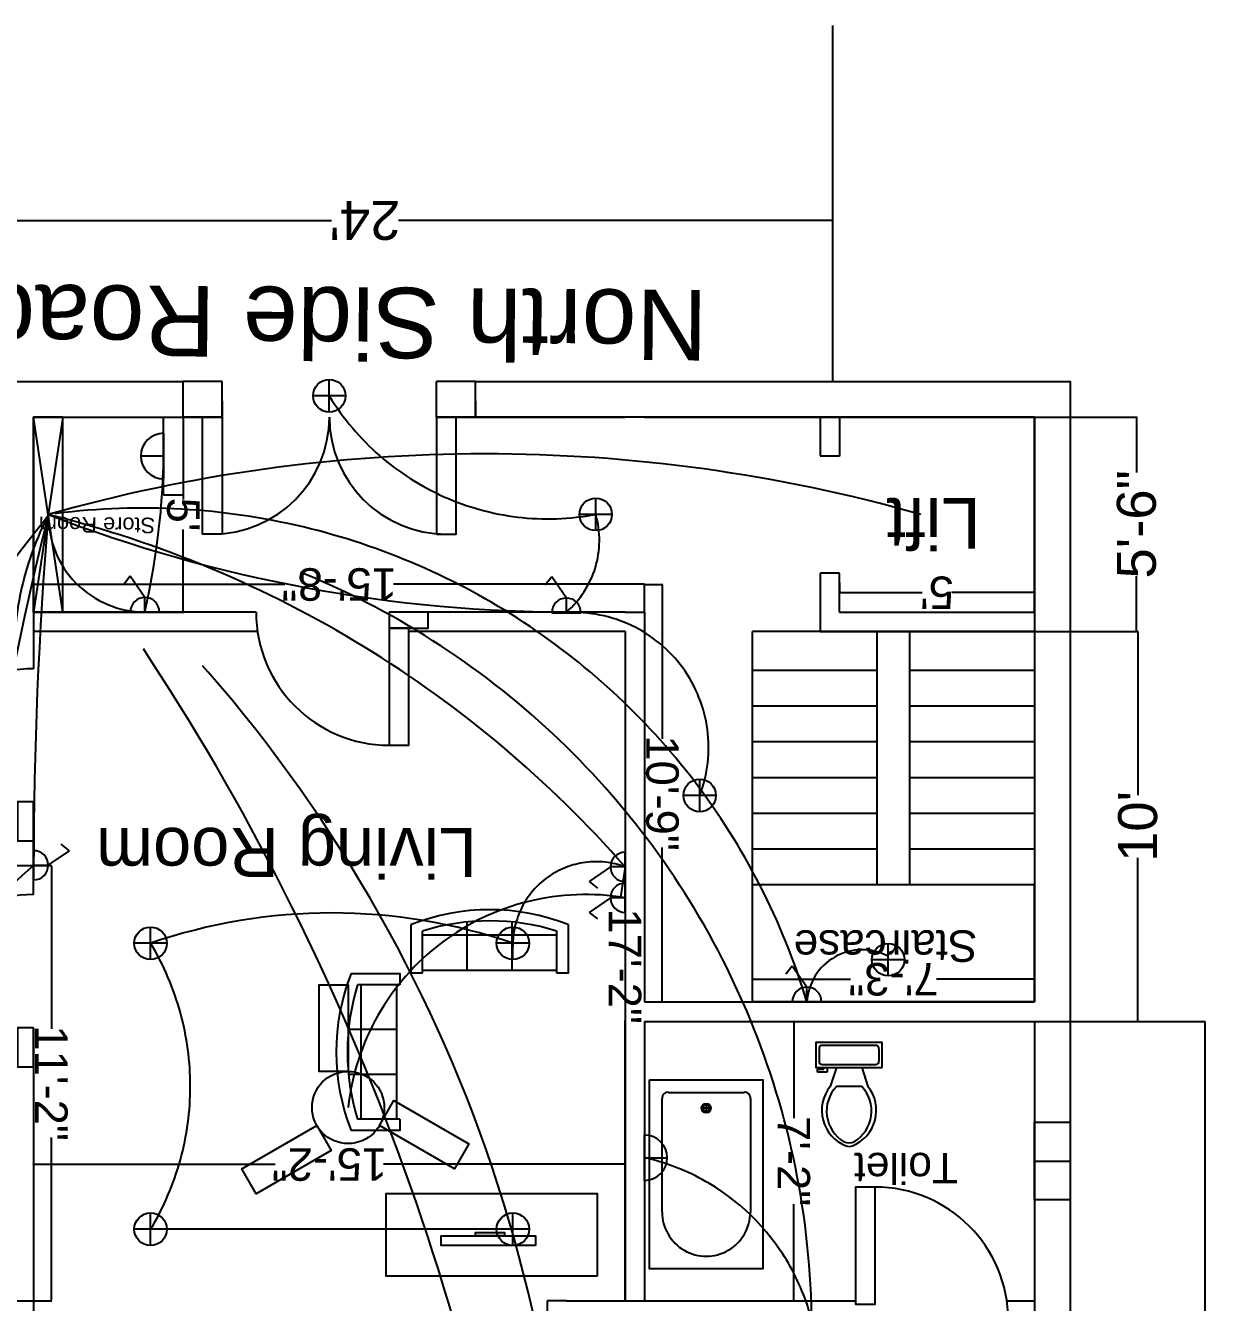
# Model space of a CAD drawing. Header units: inches. Extents: x 873 to 2018, y 638 to 1230.
# Drawn here: x 1094.1 to 1464.9, y 837.5 to 1230.5 of the extents above; entities that cross this region are included whole.
import ezdxf

# ---------------------------------------------------------------- set-up
doc = ezdxf.new("R2010")
doc.units = ezdxf.units.IN
doc.header["$MEASUREMENT"] = 0
doc.linetypes.add('ACAD_ISO03W100', pattern=[30, 12, -18])
doc.layers.get('0').update_dxf_attribs({"color": 244})
for name, color, linetype, lineweight in [('furniture', 254, 'Continuous', 25), ('Layer2', 7, 'Continuous', 25), ('window', 150, 'Continuous', 25)]:
    doc.layers.add(name, color=color, linetype=linetype, lineweight=lineweight)
for name, color, linetype in [('Layer1', 13, 'Continuous'), ('Layer3', 131, 'Continuous'), ('lift', 21, 'Continuous'), ('stair', 211, 'Continuous'), ('wire', 10, 'Continuous')]:
    doc.layers.add(name, color=color, linetype=linetype)
doc.styles.get("Standard").update_dxf_attribs({"font": 'arial.ttf'})
doc.dimstyles.get("Standard").update_dxf_attribs({"dimtxt": 24, "dimasz": 0.18, "dimexe": 0.18, "dimexo": 0.0625, "dimgap": 0, "dimtad": 0, "dimtoh": 1, "dimdec": 0, "dimzin": 0, "dimdsep": 46, "dimlunit": 4, "dimtxsty": 'Standard', "dimcen": 0.09, "dimclrt": 130, "dimadec": 0, "dimazin": 0, "dimtfac": 1, "dimtdec": 0, "dimtofl": 0, "dimtmove": 0, "dimatfit": 3, "dimfxl": 1, "dimtolj": 1, "dimtzin": 0, "dimarcsym": 0})

# ---------------------------------------------------------------- blocks, each defined once
blk = doc.blocks.new('Sofa - Roundback 7 ft.')
at = {"linetype": 'Continuous'}
for p, q in [((-12.00002, -32.4421), (-12.00003, -6.5971)), ((11.99997, -32.4421), (11.99998, -6.5971)), ((-36.000027, -34), (-36.000027, -11.4696)), ((-35.999844, -13.3819), (35.9998, -13.3819)), ((35.99998, -34), (35.99998, -11.4696)), ((-36.000027, -32.4421), (35.99998, -32.4421))]:
    blk.add_line(p, q, dxfattribs=at)
for points in [[(-36.000027, -34), (-42.000027, -34), (-42.000027, -8)], [(41.99998, -8), (41.99998, -34), (35.99998, -34)]]:
    blk.add_lwpolyline(points, dxfattribs=at)
for centre, radius, start, end in [((0, -114.25), 114.25, 68.43141, 111.5686), ((-0.00001, -127.1968), 121.1968, 72.72033, 107.2797)]:
    blk.add_arc(centre, radius, start, end, dxfattribs=at)
blk = doc.blocks.new('Bath Tub - 26 x 60 in.')
for p, q in [((8, -18), (10, -18)), ((9, -17), (9, -19))]:
    blk.add_line(p, q)
blk.add_lwpolyline([(0, -36), (0, 0), (60, 0), (60, -36)], close=True)
for points in [[(6, -4), (42, -4)], [(4, -30), (4, -6)], [(42, -32), (6, -32)]]:
    blk.add_lwpolyline(points)
for radius in [1.5, 1]:
    blk.add_circle((9, -18), radius)
for centre, radius, start, end in [((5.75, -5.75), 1.77, 81.8699, 188.1301), ((42, -18), 14, 270, 90), ((5.75, -30.25), 1.77, 171.8699, 278.1301)]:
    blk.add_arc(centre, radius, start, end)
blk = doc.blocks.new('Toilet - top')
for p, q in [((9.5, -6), (9.5, -2)), ((-8, -8.5), (-8, -8)), ((-7, -8), (-7, -9.5)), ((-4, -8), (-6, -14)), ((4, -8), (6, -14)), ((-10, -8.5), (-8, -8.5)), ((-10, -9.5), (-10, -8.5)), ((-7, -9.5), (-10, -9.5)), ((4, -14), (-4, -14))]:
    blk.add_line(p, q)
blk.add_lwpolyline([(10.5, -8), (10.5, 0), (-10.5, 0), (-10.5, -8)], close=True)
for points in [[(-9.5, -2), (-9.5, -6)], [(8.5, -1), (-8.5, -1)], [(-8.5, -7), (8.5, -7)]]:
    blk.add_lwpolyline(points)
for centre, radius, start, end in [((-8.62, -1.88), 0.884, 81.8699, 188.1301), ((8.62, -1.88), 0.884, 351.8699, 98.1301), ((-8.62, -6.12), 0.884, 171.8699, 278.1301), ((8.62, -6.12), 0.884, 261.8699, 8.1301), ((3.52, -21.58), 12.17, 141.4691, 247.9714), ((4.2, -21.82), 11.33, 136.3677, 238.9468), ((-3.52, -21.58), 12.17, 292.0284, 38.5307), ((-4.2, -21.82), 11.33, 301.053, 43.6321), ((0, -27.88), 4, 245.7318, 294.2682), ((0, -29), 4, 254.8605, 285.1395)]:
    blk.add_arc(centre, radius, start, end)
blk = doc.blocks.new('*D10')
at = {"layer": 'Defpoints', "color": 0, "linetype": 'Continuous', "ltscale": 5, "transparency": 16777216}
for p in [(1090.56, 971.95), (1102, 971.95), (1090.56, 837.95)]:
    blk.add_point(p, dxfattribs=at)
at = {"layer": 'furniture', "color": 0, "linetype": 'Continuous', "lineweight": -2, "ltscale": 5, "transparency": 16777216}
for p, q in [((1090.62, 971.95), (1102.18, 971.95)), ((1090.62, 837.95), (1102.18, 837.95))]:
    blk.add_line(p, q, dxfattribs=at)
at = {"layer": 'furniture', "color": 1, "linetype": 'Continuous', "lineweight": -2, "ltscale": 5, "transparency": 16777216}
for p, q in [((1102, 971.77), (1102, 921.66)), ((1102, 838.13), (1102, 888.25))]:
    blk.add_line(p, q, dxfattribs=at)
at = {"layer": 'furniture', "color": 1, "linetype": 'Continuous', "ltscale": 5, "transparency": 16777216}
for points in [[(1101.97, 971.77), (1102.03, 971.77), (1102, 971.95)], [(1101.97, 838.13), (1102.03, 838.13), (1102, 837.95)]]:
    blk.add_solid(points, dxfattribs=at)
at = {"layer": 'furniture', "color": 1, "linetype": 'Continuous', "ltscale": 5, "transparency": 16777216, "insert": (1102, 904.95), "char_height": 10, "attachment_point": 5, "rotation": 270}
blk.add_mtext('\\A1;11\'-2"', dxfattribs=at)
blk = doc.blocks.new('*D14')
at = {"layer": 'Defpoints', "color": 0, "linetype": 'Continuous', "ltscale": 25, "transparency": 16777216}
for p in [(1096.56, 1109.95), (1142.56, 1109.95), (1096.56, 1049.95)]:
    blk.add_point(p, dxfattribs=at)
at = {"layer": 'furniture', "color": 0, "linetype": 'Continuous', "lineweight": -2, "ltscale": 25, "transparency": 16777216}
for p, q in [((1096.62, 1109.95), (1142.74, 1109.95)), ((1096.62, 1049.95), (1142.74, 1049.95))]:
    blk.add_line(p, q, dxfattribs=at)
at = {"layer": 'furniture', "color": 1, "linetype": 'Continuous', "lineweight": -2, "ltscale": 25, "transparency": 16777216}
for p, q in [((1142.56, 1109.77), (1142.56, 1084.55)), ((1142.56, 1050.13), (1142.56, 1075.35))]:
    blk.add_line(p, q, dxfattribs=at)
at = {"layer": 'furniture', "color": 1, "linetype": 'Continuous', "ltscale": 25, "transparency": 16777216}
for points in [[(1142.53, 1109.77), (1142.59, 1109.77), (1142.56, 1109.95)], [(1142.53, 1050.13), (1142.59, 1050.13), (1142.56, 1049.95)]]:
    blk.add_solid(points, dxfattribs=at)
at = {"layer": 'furniture', "color": 1, "linetype": 'Continuous', "ltscale": 25, "transparency": 16777216, "insert": (1142.56, 1079.95), "char_height": 10, "attachment_point": 5, "rotation": 270}
blk.add_mtext("\\A1;5'", dxfattribs=at)
blk = doc.blocks.new('*D15')
at = {"layer": 'Defpoints', "color": 0, "linetype": 'Continuous', "ltscale": 25, "transparency": 16777216}
for p in [(1096.56, 1058.5), (1096.56, 1049.95), (1284.56, 1049.95)]:
    blk.add_point(p, dxfattribs=at)
at = {"layer": 'furniture', "color": 0, "linetype": 'Continuous', "lineweight": -2, "ltscale": 25, "transparency": 16777216}
for p, q in [((1096.56, 1050.02), (1096.56, 1058.68)), ((1284.56, 1050.02), (1284.56, 1058.68))]:
    blk.add_line(p, q, dxfattribs=at)
at = {"layer": 'furniture', "color": 1, "linetype": 'Continuous', "lineweight": -2, "ltscale": 25, "transparency": 16777216}
for p, q in [((1096.74, 1058.5), (1173.85, 1058.5)), ((1284.38, 1058.5), (1207.26, 1058.5))]:
    blk.add_line(p, q, dxfattribs=at)
at = {"layer": 'furniture', "color": 1, "linetype": 'Continuous', "ltscale": 25, "transparency": 16777216}
for points in [[(1096.74, 1058.53), (1096.74, 1058.47), (1096.56, 1058.5)], [(1284.38, 1058.53), (1284.38, 1058.47), (1284.56, 1058.5)]]:
    blk.add_solid(points, dxfattribs=at)
at = {"layer": 'furniture', "color": 1, "linetype": 'Continuous', "ltscale": 25, "transparency": 16777216, "insert": (1190.56, 1058.5), "char_height": 10, "attachment_point": 5, "rotation": 180}
blk.add_mtext('\\A1;15\'-8"', dxfattribs=at)
blk = doc.blocks.new('*D16')
at = {"layer": 'Defpoints', "color": 0, "linetype": 'Continuous', "ltscale": 25, "transparency": 16777216}
for p in [(1278.56, 1043.95), (1278.56, 1043.95), (1278.56, 837.95)]:
    blk.add_point(p, dxfattribs=at)
at = {"layer": 'furniture', "color": 1, "linetype": 'Continuous', "lineweight": -2, "ltscale": 25, "transparency": 16777216}
for p, q in [((1278.56, 1043.77), (1278.56, 957.66)), ((1278.56, 838.13), (1278.56, 924.25))]:
    blk.add_line(p, q, dxfattribs=at)
at = {"layer": 'furniture', "color": 0, "linetype": 'Continuous', "lineweight": -2, "ltscale": 25, "transparency": 16777216}
for p, q in [((1278.62, 1043.95), (1278.74, 1043.95)), ((1278.62, 837.95), (1278.74, 837.95))]:
    blk.add_line(p, q, dxfattribs=at)
at = {"layer": 'furniture', "color": 1, "linetype": 'Continuous', "ltscale": 25, "transparency": 16777216}
for points in [[(1278.53, 1043.77), (1278.59, 1043.77), (1278.56, 1043.95)], [(1278.53, 838.13), (1278.59, 838.13), (1278.56, 837.95)]]:
    blk.add_solid(points, dxfattribs=at)
at = {"layer": 'furniture', "color": 1, "linetype": 'Continuous', "ltscale": 25, "transparency": 16777216, "insert": (1278.56, 940.95), "char_height": 10, "attachment_point": 5, "rotation": 270}
blk.add_mtext('\\A1;17\'-2"', dxfattribs=at)
blk = doc.blocks.new('*D17')
at = {"layer": 'Defpoints', "color": 0, "linetype": 'Continuous', "ltscale": 25, "transparency": 16777216}
for p in [(1404.56, 923.95), (1457, 923.95), (1404.56, 699.95)]:
    blk.add_point(p, dxfattribs=at)
at = {"layer": 'furniture', "color": 0, "linetype": 'Continuous', "lineweight": -2, "ltscale": 25, "transparency": 16777216}
for p, q in [((1404.62, 923.95), (1457.18, 923.95)), ((1404.62, 699.95), (1457.18, 699.95))]:
    blk.add_line(p, q, dxfattribs=at)
at = {"layer": 'furniture', "color": 1, "linetype": 'Continuous', "lineweight": -2, "ltscale": 25, "transparency": 16777216}
for p, q in [((1457, 923.77), (1457, 832)), ((1457, 700.13), (1457, 791.91))]:
    blk.add_line(p, q, dxfattribs=at)
at = {"layer": 'furniture', "color": 1, "linetype": 'Continuous', "ltscale": 25, "transparency": 16777216}
for points in [[(1456.97, 923.77), (1457.03, 923.77), (1457, 923.95)], [(1456.97, 700.13), (1457.03, 700.13), (1457, 699.95)]]:
    blk.add_solid(points, dxfattribs=at)
at = {"layer": 'furniture', "color": 1, "linetype": 'Continuous', "ltscale": 25, "transparency": 16777216, "insert": (1457, 811.95), "char_height": 12, "attachment_point": 5, "rotation": 90}
blk.add_mtext('\\A1;18\'-8"', dxfattribs=at)
blk = doc.blocks.new('*D19')
at = {"layer": 'Defpoints', "color": 0, "linetype": 'Continuous', "ltscale": 25, "transparency": 16777216}
for p in [(1404.56, 1109.95), (1436, 1109.95), (1404.56, 1043.95)]:
    blk.add_point(p, dxfattribs=at)
at = {"layer": 'furniture', "color": 0, "linetype": 'Continuous', "lineweight": -2, "ltscale": 25, "transparency": 16777216}
for p, q in [((1404.62, 1109.95), (1436.18, 1109.95)), ((1404.62, 1043.95), (1436.18, 1043.95))]:
    blk.add_line(p, q, dxfattribs=at)
at = {"layer": 'furniture', "color": 1, "linetype": 'Continuous', "lineweight": -2, "ltscale": 25, "transparency": 16777216}
for p, q in [((1436, 1109.77), (1436, 1092.9)), ((1436, 1044.13), (1436, 1061))]:
    blk.add_line(p, q, dxfattribs=at)
at = {"layer": 'furniture', "color": 1, "linetype": 'Continuous', "ltscale": 25, "transparency": 16777216}
for points in [[(1435.97, 1109.77), (1436.03, 1109.77), (1436, 1109.95)], [(1435.97, 1044.13), (1436.03, 1044.13), (1436, 1043.95)]]:
    blk.add_solid(points, dxfattribs=at)
at = {"layer": 'furniture', "color": 1, "linetype": 'Continuous', "ltscale": 25, "transparency": 16777216, "insert": (1436, 1076.95), "char_height": 12, "attachment_point": 5, "rotation": 90}
blk.add_mtext('\\A1;5\'-6"', dxfattribs=at)
blk = doc.blocks.new('*D20')
at = {"layer": 'Defpoints', "color": 0, "linetype": 'Continuous', "ltscale": 25, "transparency": 16777216}
for p in [(1404.56, 1043.95), (1436.38, 1043.95), (1415.56, 923.95)]:
    blk.add_point(p, dxfattribs=at)
at = {"layer": 'furniture', "color": 0, "linetype": 'Continuous', "lineweight": -2, "ltscale": 25, "transparency": 16777216}
for p, q in [((1404.62, 1043.95), (1436.56, 1043.95)), ((1415.62, 923.95), (1436.56, 923.95))]:
    blk.add_line(p, q, dxfattribs=at)
at = {"layer": 'furniture', "color": 1, "linetype": 'Continuous', "lineweight": -2, "ltscale": 25, "transparency": 16777216}
for p, q in [((1436.38, 1043.77), (1436.38, 993.57)), ((1436.38, 924.13), (1436.38, 974.34))]:
    blk.add_line(p, q, dxfattribs=at)
at = {"layer": 'furniture', "color": 1, "linetype": 'Continuous', "ltscale": 25, "transparency": 16777216}
for points in [[(1436.35, 1043.77), (1436.41, 1043.77), (1436.38, 1043.95)], [(1436.35, 924.13), (1436.41, 924.13), (1436.38, 923.95)]]:
    blk.add_solid(points, dxfattribs=at)
at = {"layer": 'furniture', "color": 1, "linetype": 'Continuous', "ltscale": 25, "transparency": 16777216, "insert": (1436.38, 983.95), "char_height": 12, "attachment_point": 5, "rotation": 90}
blk.add_mtext("\\A1;10'", dxfattribs=at)
blk = doc.blocks.new('*D21')
at = {"layer": 'Defpoints', "color": 0, "linetype": 'Continuous', "ltscale": 25, "transparency": 16777216}
for p in [(1330.5, 923.95), (1330.5, 923.95), (1330.5, 837.95)]:
    blk.add_point(p, dxfattribs=at)
at = {"layer": 'furniture', "color": 1, "linetype": 'Continuous', "lineweight": -2, "ltscale": 25, "transparency": 16777216}
for p, q in [((1330.5, 923.77), (1330.5, 894.2)), ((1330.5, 838.13), (1330.5, 867.7))]:
    blk.add_line(p, q, dxfattribs=at)
at = {"layer": 'furniture', "color": 0, "linetype": 'Continuous', "lineweight": -2, "ltscale": 25, "transparency": 16777216}
for p, q in [((1330.56, 923.95), (1330.68, 923.95)), ((1330.56, 837.95), (1330.68, 837.95))]:
    blk.add_line(p, q, dxfattribs=at)
at = {"layer": 'furniture', "color": 1, "linetype": 'Continuous', "ltscale": 25, "transparency": 16777216}
for points in [[(1330.47, 923.77), (1330.53, 923.77), (1330.5, 923.95)], [(1330.47, 838.13), (1330.53, 838.13), (1330.5, 837.95)]]:
    blk.add_solid(points, dxfattribs=at)
at = {"layer": 'furniture', "color": 1, "linetype": 'Continuous', "ltscale": 25, "transparency": 16777216, "insert": (1330.5, 880.95), "char_height": 10, "attachment_point": 5, "rotation": 270}
blk.add_mtext('\\A1;7\'-2"', dxfattribs=at)
blk = doc.blocks.new('*D22')
at = {"layer": 'Defpoints', "color": 0, "linetype": 'Continuous', "ltscale": 25, "transparency": 16777216}
for p in [(1278.56, 880.95), (1096.56, 879.98), (1096.56, 879.98)]:
    blk.add_point(p, dxfattribs=at)
at = {"layer": 'furniture', "color": 0, "linetype": 'Continuous', "lineweight": -2, "ltscale": 25, "transparency": 16777216}
for p, q in [((1278.56, 880.89), (1278.56, 879.8)), ((1096.56, 880.04), (1096.56, 880.16))]:
    blk.add_line(p, q, dxfattribs=at)
at = {"layer": 'furniture', "color": 1, "linetype": 'Continuous', "lineweight": -2, "ltscale": 25, "transparency": 16777216}
for p, q in [((1096.74, 879.98), (1170.85, 879.98)), ((1278.38, 879.98), (1204.26, 879.98))]:
    blk.add_line(p, q, dxfattribs=at)
at = {"layer": 'furniture', "color": 1, "linetype": 'Continuous', "ltscale": 25, "transparency": 16777216}
for points in [[(1096.74, 880.01), (1096.74, 879.95), (1096.56, 879.98)], [(1278.38, 880.01), (1278.38, 879.95), (1278.56, 879.98)]]:
    blk.add_solid(points, dxfattribs=at)
at = {"layer": 'furniture', "color": 1, "linetype": 'Continuous', "ltscale": 25, "transparency": 16777216, "insert": (1187.56, 879.98), "char_height": 10, "attachment_point": 5, "rotation": 180}
blk.add_mtext('\\A1;15\'-2"', dxfattribs=at)
blk = doc.blocks.new('*D28')
at = {"layer": 'Defpoints', "color": 0, "linetype": 'Continuous', "ltscale": 25, "transparency": 16777216}
for p in [(1284.38, 1058.47), (1290, 1058.47), (1284.56, 929.95)]:
    blk.add_point(p, dxfattribs=at)
at = {"layer": 'furniture', "color": 4, "linetype": 'Continuous', "lineweight": -2, "ltscale": 25, "transparency": 16777216}
for p, q in [((1284.44, 1058.47), (1290.18, 1058.47)), ((1284.62, 929.95), (1290.18, 929.95))]:
    blk.add_line(p, q, dxfattribs=at)
at = {"layer": 'furniture', "color": 1, "linetype": 'Continuous', "lineweight": -2, "ltscale": 25, "transparency": 16777216}
for p, q in [((1290, 1058.29), (1290, 1010.92)), ((1290, 930.13), (1290, 977.51))]:
    blk.add_line(p, q, dxfattribs=at)
at = {"layer": 'furniture', "color": 1, "linetype": 'Continuous', "ltscale": 25, "transparency": 16777216}
for points in [[(1289.97, 1058.29), (1290.03, 1058.29), (1290, 1058.47)], [(1289.97, 930.13), (1290.03, 930.13), (1290, 929.95)]]:
    blk.add_solid(points, dxfattribs=at)
at = {"layer": 'furniture', "color": 1, "linetype": 'Continuous', "ltscale": 25, "transparency": 16777216, "insert": (1290, 994.21), "char_height": 10, "attachment_point": 5, "rotation": 270}
blk.add_mtext('\\A1;10\'-9"', dxfattribs=at)
blk = doc.blocks.new('*D29')
at = {"layer": 'Defpoints', "color": 0, "linetype": 'Continuous', "ltscale": 25, "transparency": 16777216}
for p in [(1054.5, 1170.5), (1054.5, 1165), (1342.5, 1165)]:
    blk.add_point(p, dxfattribs=at)
at = {"layer": 'furniture', "color": 0, "linetype": 'Continuous', "lineweight": -2, "ltscale": 25, "transparency": 16777216}
for p, q in [((1054.5, 1165.06), (1054.5, 1170.68)), ((1342.5, 1165.06), (1342.5, 1170.68))]:
    blk.add_line(p, q, dxfattribs=at)
at = {"layer": 'furniture', "color": 1, "linetype": 'Continuous', "lineweight": -2, "ltscale": 25, "transparency": 16777216}
for p, q in [((1054.68, 1170.5), (1188.21, 1170.5)), ((1342.32, 1170.5), (1208.79, 1170.5))]:
    blk.add_line(p, q, dxfattribs=at)
at = {"layer": 'furniture', "color": 1, "linetype": 'Continuous', "ltscale": 25, "transparency": 16777216}
for points in [[(1054.68, 1170.53), (1054.68, 1170.47), (1054.5, 1170.5)], [(1342.32, 1170.53), (1342.32, 1170.47), (1342.5, 1170.5)]]:
    blk.add_solid(points, dxfattribs=at)
at = {"layer": 'furniture', "color": 1, "linetype": 'Continuous', "ltscale": 25, "transparency": 16777216, "insert": (1198.5, 1170.5), "char_height": 12, "attachment_point": 5, "rotation": 180}
blk.add_mtext("\\A1;24'", dxfattribs=at)
blk = doc.blocks.new('*D30')
at = {"layer": 'Defpoints', "color": 0, "linetype": 'Continuous', "ltscale": 25, "transparency": 16777216}
for p in [(1317.76, 937), (1317.76, 937), (1404.56, 937)]:
    blk.add_point(p, dxfattribs=at)
at = {"layer": 'furniture', "color": 0, "linetype": 'Continuous', "lineweight": -2, "ltscale": 25, "transparency": 16777216}
for p, q in [((1317.76, 937.06), (1317.76, 937.18)), ((1404.56, 937.06), (1404.56, 937.18))]:
    blk.add_line(p, q, dxfattribs=at)
at = {"layer": 'furniture', "color": 1, "linetype": 'Continuous', "lineweight": -2, "ltscale": 25, "transparency": 16777216}
for p, q in [((1317.94, 937), (1347.91, 937)), ((1404.38, 937), (1374.41, 937))]:
    blk.add_line(p, q, dxfattribs=at)
at = {"layer": 'furniture', "color": 1, "linetype": 'Continuous', "ltscale": 25, "transparency": 16777216}
for points in [[(1317.94, 937.03), (1317.94, 936.97), (1317.76, 937)], [(1404.38, 937.03), (1404.38, 936.97), (1404.56, 937)]]:
    blk.add_solid(points, dxfattribs=at)
at = {"layer": 'furniture', "color": 1, "linetype": 'Continuous', "ltscale": 25, "transparency": 16777216, "insert": (1361.16, 937), "char_height": 10, "attachment_point": 5, "rotation": 180}
blk.add_mtext('\\A1;7\'-3"', dxfattribs=at)
blk = doc.blocks.new('*D31')
at = {"layer": 'Defpoints', "color": 0, "linetype": 'Continuous', "ltscale": 25, "transparency": 16777216}
for p in [(1344.56, 1059), (1404.56, 1059), (1344.56, 1055.95)]:
    blk.add_point(p, dxfattribs=at)
at = {"layer": 'furniture', "color": 0, "linetype": 'Continuous', "lineweight": -2, "ltscale": 25, "transparency": 16777216}
for p, q in [((1344.56, 1058.94), (1344.56, 1055.77)), ((1404.56, 1058.94), (1404.56, 1055.77))]:
    blk.add_line(p, q, dxfattribs=at)
at = {"layer": 'furniture', "color": 1, "linetype": 'Continuous', "lineweight": -2, "ltscale": 25, "transparency": 16777216}
for p, q in [((1344.74, 1055.95), (1369.96, 1055.95)), ((1404.38, 1055.95), (1379.16, 1055.95))]:
    blk.add_line(p, q, dxfattribs=at)
at = {"layer": 'furniture', "color": 1, "linetype": 'Continuous', "ltscale": 25, "transparency": 16777216}
for points in [[(1344.74, 1055.98), (1344.74, 1055.92), (1344.56, 1055.95)], [(1404.38, 1055.98), (1404.38, 1055.92), (1404.56, 1055.95)]]:
    blk.add_solid(points, dxfattribs=at)
at = {"layer": 'furniture', "color": 1, "linetype": 'Continuous', "ltscale": 25, "transparency": 16777216, "insert": (1374.56, 1055.95), "char_height": 10, "attachment_point": 5, "rotation": 180}
blk.add_mtext("\\A1;5'", dxfattribs=at)
blk = doc.blocks.new('*U43')
at = {"layer": 'Layer3', "linetype": 'Continuous', "ltscale": 25}
blk.add_lwpolyline([(4.44, -13.33), (-4.44, -13.33), (-4.44, 13.33), (4.44, 13.33)], close=True, dxfattribs=at)
blk = doc.blocks.new('*U44')
at = {"layer": 'Layer3', "color": 0, "linetype": 'ByBlock', "lineweight": -2, "transparency": 16777216}
blk.add_blockref('*U43', (1987.4, 1661.84), dxfattribs=at)
for p, rotation in [((2015.23, 1629.03), 240), ((1972.9, 1621.33), 120)]:
    blk.add_blockref('*U43', p, dxfattribs=dict(at, rotation=rotation))

msp = doc.modelspace()

# ---------------------------------------------------------------- linework, layer by layer
at = {"layer": 'furniture', "linetype": 'Continuous', "ltscale": 25}
msp.add_line((1342.5, 1120.95), (1342.5, 1230.45), dxfattribs=at)
at = {"layer": 'furniture', "linetype": 'Continuous'}
for points in [[(1270, 845.5), (1205, 845.5), (1205, 871), (1270, 871)], [(1251, 855), (1222, 855), (1222, 858), (1251, 858)], [(1241.5, 858), (1232.5, 858), (1232.5, 859), (1241.5, 859)]]:
    msp.add_lwpolyline(points, close=True, dxfattribs=at)
at = {"layer": 'Layer1', "linetype": 'Continuous'}
for p, q in [((1142.56, 1109.95), (1142.56, 1120.95)), ((1154.56, 1120.95), (1142.56, 1120.95)), ((1154.56, 1109.95), (1154.56, 1120.95)), ((1220.56, 1109.95), (1220.56, 1120.95)), ((1232.56, 1120.95), (1220.56, 1120.95)), ((1232.56, 1109.95), (1232.56, 1120.95)), ((1154.56, 1109.95), (1142.56, 1109.95)), ((1232.56, 1109.95), (1220.56, 1109.95)), ((1218, 1049.95), (1206, 1049.95)), ((1096.56, 979.5), (1096.56, 991.5)), ((1096.56, 910), (1096.56, 922))]:
    msp.add_line(p, q, dxfattribs=at)
for points in [[(1154.56, 1114.95), (1154.56, 1109.95), (1142.56, 1109.95), (1142.56, 1114.95)], [(1232.56, 1114.95), (1232.56, 1109.95), (1220.56, 1109.95), (1220.56, 1114.95)], [(1206, 1049.95), (1206, 1044.95), (1218, 1044.95), (1218, 1049.95)], [(1096.56, 991.5), (1091.56, 991.5), (1091.56, 979.5), (1096.56, 979.5)], [(1096.56, 922), (1091.56, 922), (1091.56, 910), (1096.56, 910)]]:
    msp.add_lwpolyline(points, dxfattribs=at)
for points in [[(1154.56, 1073.95), (1148.56, 1073.95), (1148.56, 1109.95), (1154.56, 1109.95)], [(1220.56, 1073.95), (1226.56, 1073.95), (1226.56, 1109.95), (1220.56, 1109.95)], [(1206, 1008.95), (1212, 1008.95), (1212, 1044.95), (1206, 1044.95)], [(1355.5, 872.95), (1349.5, 872.95), (1349.5, 836.95), (1355.5, 836.95)]]:
    msp.add_lwpolyline(points, close=True, dxfattribs=at)
for centre, radius, start, end in [((1151.56, 1109.95), 36, 270, 0), ((1223.56, 1109.95), 36, 180, 270), ((1206, 1049.95), 41, 180, 270), ((1096.56, 991.5), 41, 90, 180), ((1096.56, 922), 41, 90, 180), ((1355.5, 831.95), 41, 0, 90)]:
    msp.add_arc(centre, radius, start, end, dxfattribs=at)
at = {"layer": 'Layer2', "linetype": 'Continuous'}
for p, q in [((1096.56, 1049.95), (1096.56, 1109.95)), ((1136.56, 1085.95), (1136.56, 1109.95)), ((1142.56, 1109.95), (1142.56, 1085.95)), ((1278.56, 1109.95), (1224.56, 1109.95)), ((1284.56, 1109.95), (1278.56, 1109.95)), ((1404.56, 1109.95), (1284.56, 1109.95)), ((1404.56, 1109.95), (1284.56, 1109.95)), ((1142.56, 1085.95), (1136.56, 1085.95)), ((1165, 1049.95), (1096.56, 1049.95)), ((1096.56, 1049.95), (1096.56, 1032.5)), ((1278.56, 1049.95), (1218, 1049.95)), ((1278.56, 1049.95), (1284.56, 1049.95)), ((1284.56, 1049.95), (1284.56, 929.95)), ((1165.44, 1043.95), (1096.56, 1043.95)), ((1278.56, 1043.95), (1212, 1043.95)), ((1278.56, 1043.95), (1278.56, 929.95)), ((1096.56, 963), (1096.56, 979.5)), ((1278.56, 929.95), (1278.56, 923.95)), ((1284.56, 929.95), (1404.56, 929.95)), ((1278.56, 923.95), (1278.56, 837.95)), ((1284.56, 923.95), (1404.56, 923.95)), ((1284.56, 923.95), (1284.56, 837.95)), ((1096.56, 922), (1096.56, 837.95)), ((1096.56, 837.95), (1096.56, 831.95)), ((1260.56, 837.95), (1254.56, 837.95)), ((1254.56, 837.95), (1254.56, 831.95)), ((1260.56, 837.95), (1349.5, 837.95)), ((1396.06, 837.95), (1404.56, 837.95))]:
    msp.add_line(p, q, dxfattribs=at)
for points in [[(1232.56, 1120.95), (1415.56, 1120.95), (1415.56, 688.95), (935.56, 688.95), (935.56, 1120.95), (1142.56, 1120.95)], [(1096.56, 1109.95), (1154.56, 1109.95)], [(1220.56, 1109.95), (1278.56, 1109.95)], [(1284.56, 1109.95), (1404.56, 1109.95), (1404.56, 929.95)], [(1404.56, 923.95), (1404.56, 699.95), (946.56, 699.95), (946.56, 933.95)]]:
    msp.add_lwpolyline(points, dxfattribs=at)
at = {"layer": 'Layer3', "linetype": 'Continuous', "ltscale": 25}
for p, q in [((1187.54, 1111.5), (1187.54, 1121.5)), ((1192.54, 1116.5), (1182.54, 1116.5)), ((1105.56, 1109.95), (1096.56, 1049.95)), ((1105.56, 1049.95), (1096.56, 1109.95)), ((1136.56, 1104.98), (1136.56, 1090.93)), ((1136.56, 1097.95), (1129.54, 1097.95)), ((1269.54, 1075), (1269.54, 1085)), ((1274.54, 1080), (1264.54, 1080)), ((1126.28, 1060.95), (1124.28, 1058.45)), ((1130.78, 1054.45), (1126.28, 1060.95)), ((1255.99, 1060.74), (1253.99, 1058.24)), ((1260.49, 1054.24), (1255.99, 1060.74)), ((1130.78, 1049.95), (1130.78, 1054.45)), ((1260.49, 1049.74), (1260.49, 1054.24)), ((1126.28, 1049.95), (1135.28, 1049.95)), ((1255.99, 1049.74), (1264.99, 1049.74)), ((1301.54, 988.5), (1301.54, 998.5)), ((1306.54, 993.5), (1296.54, 993.5)), ((1096.56, 976.5), (1096.56, 967.5)), ((1101.06, 972), (1107.56, 976.5)), ((1107.56, 976.5), (1105.06, 978.5)), ((1278.56, 967), (1278.56, 976)), ((1096.56, 972), (1101.06, 972)), ((1274.06, 971.5), (1267.56, 967)), ((1278.56, 971.5), (1274.06, 971.5)), ((1267.56, 967), (1270.06, 965)), ((1278.56, 957.5), (1278.56, 966.5)), ((1274.06, 962), (1267.56, 957.5)), ((1278.56, 962), (1274.06, 962)), ((1267.56, 957.5), (1270.06, 955.5)), ((1132.54, 943), (1132.54, 953)), ((1244.04, 943), (1244.04, 953)), ((1137.54, 948), (1127.54, 948)), ((1249.04, 948), (1239.04, 948)), ((1359.54, 937.95), (1359.54, 947.95)), ((1330.04, 941), (1328.04, 938.5)), ((1334.54, 934.5), (1330.04, 941)), ((1364.54, 942.95), (1354.54, 942.95)), ((1334.54, 930), (1334.54, 934.5)), ((1330.04, 930), (1339.04, 930)), ((1284.56, 875.02), (1284.56, 888.98)), ((1284.56, 882), (1291.54, 882)), ((1132.54, 855), (1132.54, 865)), ((1244.04, 855), (1244.04, 865)), ((1137.54, 860), (1127.54, 860)), ((1249.04, 860), (1239.04, 860))]:
    msp.add_line(p, q, dxfattribs=at)
msp.add_lwpolyline([(1096.56, 1049.95), (1105.56, 1049.95), (1105.56, 1109.95), (1096.56, 1109.95)], close=True, dxfattribs=at)
for centre, radius in [((1187.54, 1116.5), 5), ((1269.54, 1080), 5), ((1301.54, 993.5), 5), ((1132.54, 948), 5), ((1244.04, 948), 5), ((1359.54, 942.95), 5), ((1193.34, 897.46), 11.11), ((1132.54, 860), 5), ((1244.04, 860), 5)]:
    msp.add_circle(centre, radius, dxfattribs=at)
for centre, radius, start, end in [((1136.56, 1097.95), 7.02, 90, 270), ((1130.78, 1049.95), 4.5, 0, 180), ((1260.49, 1049.74), 4.5, 0, 180), ((1096.56, 972), 4.5, 270, 90), ((1278.56, 971.5), 4.5, 90, 270), ((1278.56, 962), 4.5, 90, 270), ((1334.54, 930), 4.5, 0, 180), ((1284.56, 882), 6.98, 270, 90)]:
    msp.add_arc(centre, radius, start, end, dxfattribs=at)
at = {"layer": 'lift', "linetype": 'Continuous'}
for p, q in [((1338.56, 1109.95), (1338.56, 1098)), ((1344.56, 1109.95), (1344.56, 1097.95)), ((1338.56, 1098), (1344.56, 1098)), ((1344.56, 1061.95), (1338.56, 1061.95)), ((1344.56, 1049.95), (1344.56, 1061.95))]:
    msp.add_line(p, q, dxfattribs=at)
for points in [[(1338.56, 1109.95), (1338.56, 1098)], [(1344.56, 1049.95), (1404.56, 1049.95), (1404.56, 1109.95), (1344.56, 1109.95)], [(1338.56, 1061.95), (1338.56, 1043.95), (1404.56, 1043.95)]]:
    msp.add_lwpolyline(points, dxfattribs=at)
at = {"layer": 'stair', "linetype": 'Continuous'}
for p, q in [((1317.76, 929.95), (1317.76, 1043.95)), ((1404.56, 1043.95), (1317.76, 1043.95)), ((1356.16, 965.95), (1356.16, 1043.95)), ((1366.16, 965.95), (1366.16, 1043.95)), ((1356.16, 1031.95), (1317.76, 1031.95)), ((1404.56, 1031.95), (1366.16, 1031.95)), ((1356.16, 1020.95), (1317.76, 1020.95)), ((1404.56, 1020.95), (1366.16, 1020.95)), ((1356.16, 1009.95), (1317.76, 1009.95)), ((1404.56, 1009.95), (1366.16, 1009.95)), ((1356.16, 998.95), (1317.76, 998.95)), ((1404.56, 998.95), (1366.16, 998.95)), ((1356.16, 987.95), (1317.76, 987.95)), ((1404.56, 987.95), (1366.16, 987.95)), ((1356.16, 976.95), (1317.76, 976.95)), ((1404.56, 976.95), (1366.16, 976.95)), ((1404.56, 965.95), (1317.76, 965.95)), ((1404.56, 929.95), (1404.56, 965.95)), ((1356.16, 929.95), (1317.76, 929.95)), ((1366.16, 929.95), (1356.16, 929.95)), ((1404.56, 929.95), (1366.16, 929.95))]:
    msp.add_line(p, q, dxfattribs=at)
at = {"layer": 'window', "linetype": 'Continuous'}
for p, q in [((1404.56, 869), (1404.56, 892.95)), ((1404.56, 868.95), (1404.56, 892.95)), ((1404.56, 892.95), (1415.56, 892.95)), ((1415.56, 892.95), (1415.56, 869)), ((1404.56, 880.95), (1415.56, 880.98)), ((1404.56, 880.95), (1404.56, 868.95)), ((1415.56, 869), (1404.56, 869))]:
    msp.add_line(p, q, dxfattribs=at)
at = {"layer": 'wire', "linetype": 'ACAD_ISO03W100', "ltscale": 25}
msp.add_line((1278.56, 971.5), (1277.19, 962.22), dxfattribs=at)
msp.add_lwpolyline([(1244.04, 860), (1132.54, 860)], dxfattribs=at)
for centre, radius, start, end in [((1254.9, 1157.47), 78.84, 211.3097, 280.7006), ((905.19, 1101.46), 231.39, 347.1376, 0.8693), ((1241.69, 1072), 28.97, 310.4483, 16.0303), ((1262.79, 1008.32), 41.48, 339.0645, 93.1869), ((1180.04, 873.64), 129.01, 130.3206, 196.0567), ((1269.64, 947.5), 25.6, 69.6079, 181.1189), ((1266.45, 889.46), 73.55, 80.5249, 173.7489), ((1188.29, 786.12), 171.21, 70.9968, 109.0032), ((1059.51, 904), 85.26, 328.9311, 31.0689), ((1351.54, 928.96), 17.03, 61.9841, 176.5136), ((1269.36, 814.89), 68.81, 14.356, 77.2382)]:
    msp.add_arc(centre, radius, start, end, dxfattribs=at)
at = {"layer": 'wire', "color": 61, "linetype": 'ACAD_ISO03W100', "ltscale": 25, "true_color": 0xe5e878}
msp.add_arc((1235.38, 606.07), 492.55, 74.1945, 105.8252, dxfattribs=at)
at = {"layer": 'wire', "color": 52, "linetype": 'ACAD_ISO03W100', "ltscale": 25, "true_color": 0xc8c92d}
for centre, radius, start, end in [((1129.97, 868.22), 213.69, 16.8032, 97.7748), ((1410.56, 828.58), 398.52, 140.9653, 180.1617), ((2102.74, 828.58), 1032.71, 165.93405, 180.06242), ((493.87, 619.04), 762.31, 10.84685, 37.20147), ((1084.09, 828.58), 251.95, 359.7442, 86.1388), ((1261.79, 1495.49), 445.54, 248.8536, 270.1607), ((809.44, 734.79), 451.86, 3.3247, 49.8058), ((1016.87, 742.69), 347.61, 41.165, 75.9846)]:
    msp.add_arc(centre, radius, start, end, dxfattribs=at)
at = {"layer": 'wire', "linetype": 'ACAD_ISO03W100', "lineweight": 25, "ltscale": 25}
msp.add_arc((1183.37, 1036.75), 92.83, 152.4567, 181.3889, dxfattribs=at)
at = {"layer": 'wire', "color": 52, "linetype": 'ACAD_ISO03W100', "lineweight": 25, "ltscale": 25, "true_color": 0xc8c92d}
msp.add_arc((2396.38, 971.62), 1299.82, 175.23166, 180.01653, dxfattribs=at)
at = {"layer": 'wire', "color": 52, "linetype": 'ACAD_ISO03W100', "lineweight": 25, "ltscale": 75, "true_color": 0xc8c92d}
msp.add_arc((1130.78, 1079.68), 29.72, 179.4634, 270, dxfattribs=at)

# ---------------------------------------------------------------- block references
at = {"layer": 'furniture', "linetype": 'Continuous'}
for name, p, xscale, yscale, zscale, rotation in [('Sofa - Roundback 7 ft.', (1236.89, 958.34), 0.5749021144112381, 0.5749021144112381, 0.5749021144112381, 359.9999793631369), ('Sofa - Roundback 7 ft.', (1189.66, 914.53), 0.5749021144112382, 0.5749021144112382, 0.5749021144112382, 89.9999593173213), ('Bath Tub - 26 x 60 in.', (1321, 906), 0.9697947482719601, 0.9697947482719601, 0.9697947482719601, 270)]:
    msp.add_blockref(name, p, dxfattribs=dict(at, xscale=xscale, yscale=yscale, zscale=zscale, rotation=rotation))
at = {"layer": 'furniture', "linetype": 'Continuous', "xscale": 0.9697947482719601, "yscale": 0.9697947482719601, "zscale": 0.9697947482719601}
msp.add_blockref('Toilet - top', (1347.5, 917.5), dxfattribs=at)
at = {"layer": 'Layer3', "linetype": 'Continuous'}
msp.add_blockref('*U44', (-798.5, -739.94), dxfattribs=at)

# ---------------------------------------------------------------- texts
at = {"layer": 'furniture', "linetype": 'Continuous', "ltscale": 25}
for s, height, p in [('North Side Road', 21.6717, (1304, 1149)), ('Store Room', 4.804, (1133.96, 1078.98))]:
    msp.add_text(s, height=height, rotation=179.5398, dxfattribs=at).set_placement(p)
at = {"layer": 'furniture', "linetype": 'Continuous'}
for s, height, p in [('Lift', 15.561, (1388, 1085)), ('Living Room', 15.1034, (1233, 983.5)), ('Staircase', 9.714, (1387, 952)), ('Toilet', 9.367, (1381, 883.5))]:
    msp.add_text(s, height=height, rotation=180, dxfattribs=at).set_placement(p)

# ---------------------------------------------------------------- dimensions: what is measured, and where the dimension line sits
at = {"layer": 'furniture', "color": 1, "linetype": 'Continuous', "ltscale": 25}
for base, p1, p2, override, picture, middle in [((1054.5, 1170.5), (1342.5, 1165), (1054.5, 1165), {"dimtxt": 12, "dimclrd": 1, "dimclrt": 1}, '*D29', (1198.5, 1170.5)), ((1096.56, 1058.5), (1284.56, 1049.95), (1096.56, 1049.95), {"dimtxt": 10, "dimclrd": 1, "dimclrt": 1}, '*D15', (1190.56, 1058.5)), ((1344.56, 1055.95), (1404.56, 1059), (1344.56, 1059), {"dimtxt": 10, "dimclrd": 1, "dimclrt": 1}, '*D31', (1374.56, 1055.95)), ((1317.76, 937), (1404.56, 937), (1317.76, 937), {"dimtxt": 10, "dimclrd": 1, "dimclrt": 1}, '*D30', (1361.16, 937)), ((1096.56, 879.98), (1278.56, 880.95), (1096.56, 879.98), {"dimtxt": 10, "dimclrd": 1, "dimclrt": 1}, '*D22', (1187.56, 879.98))]:
    dim = msp.add_linear_dim(base=base, p1=p1, p2=p2, dimstyle='Standard', override=override, dxfattribs=at)
    dim.commit()
    dim.dimension.update_dxf_attribs({"geometry": picture, "text_midpoint": middle})
for base, p1, p2, override, picture, middle in [((1142.56, 1109.95), (1096.56, 1049.95), (1096.56, 1109.95), {"dimtxt": 10, "dimclrd": 1, "dimclrt": 1}, '*D14', (1142.56, 1079.95)), ((1436, 1109.95), (1404.56, 1043.95), (1404.56, 1109.95), {"dimtxt": 12, "dimclrd": 1, "dimclrt": 1}, '*D19', (1436, 1076.95)), ((1290, 1058.47), (1284.56, 929.95), (1284.38, 1058.47), {"dimtxt": 10, "dimclrd": 1, "dimclre": 4, "dimclrt": 1}, '*D28', (1290, 994.21)), ((1278.56, 1043.95), (1278.56, 837.95), (1278.56, 1043.95), {"dimtxt": 10, "dimclrd": 1, "dimclrt": 1}, '*D16', (1278.56, 940.95)), ((1436.38, 1043.95), (1415.56, 923.95), (1404.56, 1043.95), {"dimtxt": 12, "dimclrd": 1, "dimclrt": 1}, '*D20', (1436.38, 983.95)), ((1330.5, 923.95), (1330.5, 837.95), (1330.5, 923.95), {"dimtxt": 10, "dimclrd": 1, "dimclrt": 1}, '*D21', (1330.5, 880.95))]:
    dim = msp.add_linear_dim(base=base, p1=p1, p2=p2, angle=90, dimstyle='Standard', override=override, dxfattribs=at)
    dim.commit()
    dim.dimension.update_dxf_attribs({"geometry": picture, "text_midpoint": middle})
at = {"layer": 'furniture', "color": 1, "linetype": 'Continuous', "ltscale": 5}
dim = msp.add_linear_dim(base=(1102, 971.95), p1=(1090.56, 837.95), p2=(1090.56, 971.95), angle=90, dimstyle='Standard', override={"dimtxt": 10, "dimclrd": 1, "dimclrt": 1}, dxfattribs=at)
dim.commit()
dim.dimension.update_dxf_attribs({"geometry": '*D10', "text_midpoint": (1102, 904.95), "dimtype": 160})
at = {"layer": 'furniture', "color": 1, "linetype": 'Continuous', "ltscale": 25}
dim = msp.add_linear_dim(base=(1457, 923.95), p1=(1404.56, 699.95), p2=(1404.56, 923.95), angle=90, dimstyle='Standard', override={"dimtxt": 12, "dimclrd": 1, "dimclrt": 1}, dxfattribs=at)
dim.commit()
dim.dimension.update_dxf_attribs({"geometry": '*D17', "text_midpoint": (1457, 811.95), "dimtype": 160})

doc.saveas('drawing.dxf')
